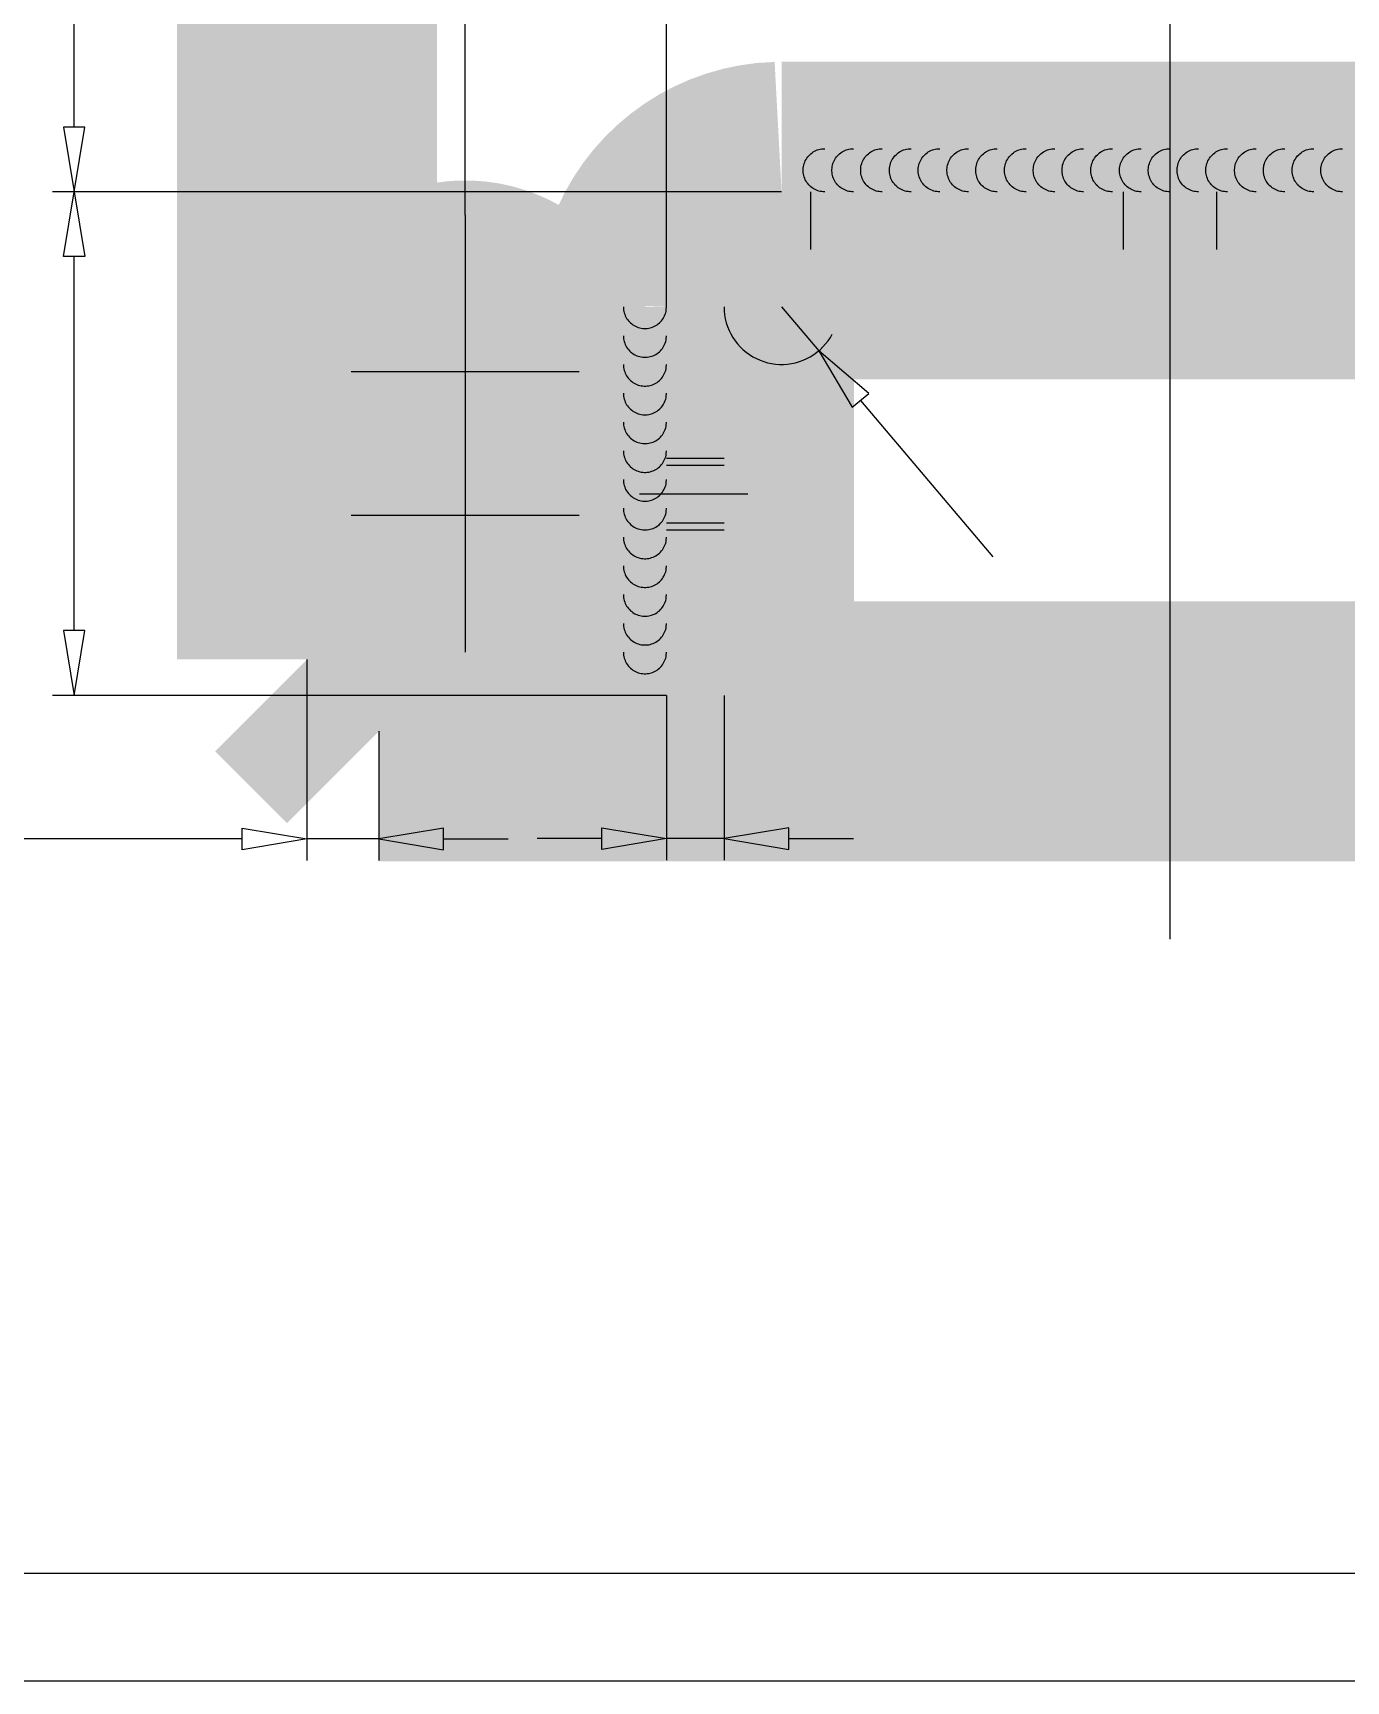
# Model space of a CAD drawing. Extents: x 0.1 to 49.5, y 17.6 to 52.5.
# Drawn here: x 35.15 to 42.29, y 17.65 to 26.61 of the extents above; entities that cross this region are included whole.
import ezdxf

# ---------------------------------------------------------------- set-up
doc = ezdxf.new("R2010")
doc.units = 0
doc.linetypes.add('1', pattern=[50.8, 31.75, -6.35, 6.35, -6.35])
doc.linetypes.add('2', pattern=[15, 12, -3])
doc.layers.get('0').update_dxf_attribs({"linetype": 'CONTINUOUS'})

msp = doc.modelspace()

# ---------------------------------------------------------------- linework, layer by layer
at = {"color": 5}
for points in [[(37.4998, 25.6208), (37.4998, 31.9166)], [(38.5956, 25.1218), (38.5956, 31.1362)], [(35.372, 26.1002), (35.372, 29.1134)], [(35.4307, 26.1002), (35.3133, 26.1002), (35.372, 25.748), (35.372, 25.748), (35.4307, 26.1002)], [(39.4565, 25.748), (39.4483, 25.7482), (39.4402, 25.7491), (39.4321, 25.7505), (39.4241, 25.7525), (39.4163, 25.755), (39.4087, 25.7581), (39.4014, 25.7617), (39.3943, 25.7658), (39.3875, 25.7704), (39.381, 25.7754), (39.3749, 25.7809), (39.3692, 25.7868), (39.364, 25.7931), (39.3592, 25.7997), (39.3548, 25.8067), (39.351, 25.8139), (39.3476, 25.8214), (39.3448, 25.8291), (39.3426, 25.837), (39.3409, 25.845), (39.3397, 25.8531), (39.3392, 25.8613), (39.3392, 25.8695), (39.3397, 25.8776), (39.3409, 25.8857), (39.3426, 25.8938), (39.3448, 25.9016), (39.3476, 25.9093), (39.351, 25.9168), (39.3548, 25.9241), (39.3592, 25.931), (39.364, 25.9376), (39.3692, 25.9439), (39.3749, 25.9498), (39.381, 25.9553), (39.3875, 25.9603), (39.3943, 25.9649), (39.4014, 25.969), (39.4087, 25.9726), (39.4163, 25.9757), (39.4241, 25.9782), (39.4321, 25.9802), (39.4402, 25.9816), (39.4565, 25.9828)], [(39.613, 25.748), (39.6048, 25.7482), (39.5967, 25.7491), (39.5886, 25.7505), (39.5807, 25.7525), (39.5729, 25.755), (39.5653, 25.7581), (39.5579, 25.7617), (39.5508, 25.7658), (39.544, 25.7704), (39.5376, 25.7754), (39.5315, 25.7809), (39.5258, 25.7868), (39.5205, 25.7931), (39.5157, 25.7997), (39.5114, 25.8067), (39.5075, 25.8139), (39.5042, 25.8214), (39.5014, 25.8291), (39.4991, 25.837), (39.4974, 25.845), (39.4963, 25.8531), (39.4957, 25.8613), (39.4957, 25.8695), (39.4963, 25.8776), (39.4974, 25.8857), (39.4991, 25.8938), (39.5014, 25.9016), (39.5042, 25.9093), (39.5075, 25.9168), (39.5114, 25.9241), (39.5157, 25.931), (39.5205, 25.9376), (39.5258, 25.9439), (39.5315, 25.9498), (39.5376, 25.9553), (39.544, 25.9603), (39.5508, 25.9649), (39.5579, 25.969), (39.5653, 25.9726), (39.5729, 25.9757), (39.5807, 25.9782), (39.5886, 25.9802), (39.5967, 25.9816), (39.613, 25.9828)], [(39.7696, 25.748), (39.7614, 25.7482), (39.7532, 25.7491), (39.7452, 25.7505), (39.7372, 25.7525), (39.7294, 25.755), (39.7218, 25.7581), (39.7144, 25.7617), (39.7073, 25.7658), (39.7006, 25.7704), (39.6941, 25.7754), (39.688, 25.7809), (39.6823, 25.7868), (39.677, 25.7931), (39.6722, 25.7997), (39.6679, 25.8067), (39.664, 25.8139), (39.6607, 25.8214), (39.6579, 25.8291), (39.6556, 25.837), (39.6539, 25.845), (39.6528, 25.8531), (39.6522, 25.8613), (39.6522, 25.8695), (39.6528, 25.8776), (39.6539, 25.8857), (39.6556, 25.8938), (39.6579, 25.9016), (39.6607, 25.9093), (39.664, 25.9168), (39.6679, 25.9241), (39.6722, 25.931), (39.677, 25.9376), (39.6823, 25.9439), (39.688, 25.9498), (39.6941, 25.9553), (39.7006, 25.9603), (39.7073, 25.9649), (39.7144, 25.969), (39.7218, 25.9726), (39.7294, 25.9757), (39.7372, 25.9782), (39.7452, 25.9802), (39.7532, 25.9816), (39.7696, 25.9828)], [(39.9261, 25.748), (39.9179, 25.7482), (39.9098, 25.7491), (39.9017, 25.7505), (39.8937, 25.7525), (39.8859, 25.755), (39.8783, 25.7581), (39.871, 25.7617), (39.8639, 25.7658), (39.8571, 25.7704), (39.8506, 25.7754), (39.8445, 25.7809), (39.8388, 25.7868), (39.8336, 25.7931), (39.8288, 25.7997), (39.8244, 25.8067), (39.8206, 25.8139), (39.8172, 25.8214), (39.8144, 25.8291), (39.8122, 25.837), (39.8105, 25.845), (39.8093, 25.8531), (39.8088, 25.8613), (39.8088, 25.8695), (39.8093, 25.8776), (39.8105, 25.8857), (39.8122, 25.8938), (39.8144, 25.9016), (39.8172, 25.9093), (39.8206, 25.9168), (39.8244, 25.9241), (39.8288, 25.931), (39.8336, 25.9376), (39.8388, 25.9439), (39.8445, 25.9498), (39.8506, 25.9553), (39.8571, 25.9603), (39.8639, 25.9649), (39.871, 25.969), (39.8783, 25.9726), (39.8859, 25.9757), (39.8937, 25.9782), (39.9017, 25.9802), (39.9098, 25.9816), (39.9261, 25.9828)], [(40.0826, 25.748), (40.0744, 25.7482), (40.0663, 25.7491), (40.0582, 25.7505), (40.0503, 25.7525), (40.0425, 25.755), (40.0349, 25.7581), (40.0275, 25.7617), (40.0204, 25.7658), (40.0136, 25.7704), (40.0072, 25.7754), (40.0011, 25.7809), (39.9954, 25.7868), (39.9901, 25.7931), (39.9853, 25.7997), (39.981, 25.8067), (39.9771, 25.8139), (39.9738, 25.8214), (39.971, 25.8291), (39.9687, 25.837), (39.967, 25.845), (39.9659, 25.8531), (39.9653, 25.8613), (39.9653, 25.8695), (39.9659, 25.8776), (39.967, 25.8857), (39.9687, 25.8938), (39.971, 25.9016), (39.9738, 25.9093), (39.9771, 25.9168), (39.981, 25.9241), (39.9853, 25.931), (39.9901, 25.9376), (39.9954, 25.9439), (40.0011, 25.9498), (40.0072, 25.9553), (40.0136, 25.9603), (40.0204, 25.9649), (40.0275, 25.969), (40.0349, 25.9726), (40.0425, 25.9757), (40.0503, 25.9782), (40.0582, 25.9802), (40.0663, 25.9816), (40.0826, 25.9828)], [(40.2392, 25.748), (40.231, 25.7482), (40.2228, 25.7491), (40.2148, 25.7505), (40.2068, 25.7525), (40.199, 25.755), (40.1914, 25.7581), (40.184, 25.7617), (40.1769, 25.7658), (40.1702, 25.7704), (40.1637, 25.7754), (40.1576, 25.7809), (40.1519, 25.7868), (40.1466, 25.7931), (40.1418, 25.7997), (40.1375, 25.8067), (40.1336, 25.8139), (40.1303, 25.8214), (40.1275, 25.8291), (40.1252, 25.837), (40.1235, 25.845), (40.1224, 25.8531), (40.1218, 25.8613), (40.1218, 25.8695), (40.1224, 25.8776), (40.1235, 25.8857), (40.1252, 25.8938), (40.1275, 25.9016), (40.1303, 25.9093), (40.1336, 25.9168), (40.1375, 25.9241), (40.1418, 25.931), (40.1466, 25.9376), (40.1519, 25.9439), (40.1576, 25.9498), (40.1637, 25.9553), (40.1702, 25.9603), (40.1769, 25.9649), (40.184, 25.969), (40.1914, 25.9726), (40.199, 25.9757), (40.2068, 25.9782), (40.2148, 25.9802), (40.2228, 25.9816), (40.2392, 25.9828)], [(40.3957, 25.748), (40.3875, 25.7482), (40.3794, 25.7491), (40.3713, 25.7505), (40.3633, 25.7525), (40.3555, 25.755), (40.3479, 25.7581), (40.3406, 25.7617), (40.3335, 25.7658), (40.3267, 25.7704), (40.3202, 25.7754), (40.3141, 25.7809), (40.3085, 25.7868), (40.3032, 25.7931), (40.2984, 25.7997), (40.294, 25.8067), (40.2902, 25.8139), (40.2868, 25.8214), (40.284, 25.8291), (40.2818, 25.837), (40.2801, 25.845), (40.2789, 25.8531), (40.2784, 25.8613), (40.2784, 25.8695), (40.2789, 25.8776), (40.2801, 25.8857), (40.2818, 25.8938), (40.284, 25.9016), (40.2868, 25.9093), (40.2902, 25.9168), (40.294, 25.9241), (40.2984, 25.931), (40.3032, 25.9376), (40.3085, 25.9439), (40.3141, 25.9498), (40.3202, 25.9553), (40.3267, 25.9603), (40.3335, 25.9649), (40.3406, 25.969), (40.3479, 25.9726), (40.3555, 25.9757), (40.3633, 25.9782), (40.3713, 25.9802), (40.3794, 25.9816), (40.3957, 25.9828)], [(40.5522, 25.748), (40.544, 25.7482), (40.5359, 25.7491), (40.5278, 25.7505), (40.5199, 25.7525), (40.5121, 25.755), (40.5045, 25.7581), (40.4971, 25.7617), (40.49, 25.7658), (40.4832, 25.7704), (40.4768, 25.7754), (40.4707, 25.7809), (40.465, 25.7868), (40.4597, 25.7931), (40.4549, 25.7997), (40.4506, 25.8067), (40.4467, 25.8139), (40.4434, 25.8214), (40.4406, 25.8291), (40.4383, 25.837), (40.4366, 25.845), (40.4355, 25.8531), (40.4349, 25.8613), (40.4349, 25.8695), (40.4355, 25.8776), (40.4366, 25.8857), (40.4383, 25.8938), (40.4406, 25.9016), (40.4434, 25.9093), (40.4467, 25.9168), (40.4506, 25.9241), (40.4549, 25.931), (40.4597, 25.9376), (40.465, 25.9439), (40.4707, 25.9498), (40.4768, 25.9553), (40.4832, 25.9603), (40.49, 25.9649), (40.4971, 25.969), (40.5045, 25.9726), (40.5121, 25.9757), (40.5199, 25.9782), (40.5278, 25.9802), (40.5359, 25.9816), (40.5522, 25.9828)], [(40.7088, 25.748), (40.7006, 25.7482), (40.6924, 25.7491), (40.6844, 25.7505), (40.6764, 25.7525), (40.6686, 25.755), (40.661, 25.7581), (40.6536, 25.7617), (40.6466, 25.7658), (40.6398, 25.7704), (40.6333, 25.7754), (40.6272, 25.7809), (40.6215, 25.7868), (40.6163, 25.7931), (40.6114, 25.7997), (40.6071, 25.8067), (40.6032, 25.8139), (40.5999, 25.8214), (40.5971, 25.8291), (40.5949, 25.837), (40.5931, 25.845), (40.592, 25.8531), (40.5914, 25.8613), (40.5914, 25.8695), (40.592, 25.8776), (40.5931, 25.8857), (40.5949, 25.8938), (40.5971, 25.9016), (40.5999, 25.9093), (40.6032, 25.9168), (40.6071, 25.9241), (40.6114, 25.931), (40.6163, 25.9376), (40.6215, 25.9439), (40.6272, 25.9498), (40.6333, 25.9553), (40.6398, 25.9603), (40.6466, 25.9649), (40.6536, 25.969), (40.661, 25.9726), (40.6686, 25.9757), (40.6764, 25.9782), (40.6844, 25.9802), (40.6924, 25.9816), (40.7088, 25.9828)], [(40.8653, 25.748), (40.8571, 25.7482), (40.849, 25.7491), (40.8409, 25.7505), (40.8329, 25.7525), (40.8251, 25.755), (40.8175, 25.7581), (40.8102, 25.7617), (40.8031, 25.7658), (40.7963, 25.7704), (40.7898, 25.7754), (40.7837, 25.7809), (40.7781, 25.7868), (40.7728, 25.7931), (40.768, 25.7997), (40.7636, 25.8067), (40.7598, 25.8139), (40.7564, 25.8214), (40.7536, 25.8291), (40.7514, 25.837), (40.7497, 25.845), (40.7485, 25.8531), (40.748, 25.8613), (40.748, 25.8695), (40.7485, 25.8776), (40.7497, 25.8857), (40.7514, 25.8938), (40.7536, 25.9016), (40.7564, 25.9093), (40.7598, 25.9168), (40.7636, 25.9241), (40.768, 25.931), (40.7728, 25.9376), (40.7781, 25.9439), (40.7837, 25.9498), (40.7898, 25.9553), (40.7963, 25.9603), (40.8031, 25.9649), (40.8102, 25.969), (40.8175, 25.9726), (40.8251, 25.9757), (40.8329, 25.9782), (40.8409, 25.9802), (40.849, 25.9816), (40.8653, 25.9828)], [(41.0218, 25.748), (41.0136, 25.7482), (41.0055, 25.7491), (40.9974, 25.7505), (40.9895, 25.7525), (40.9817, 25.755), (40.9741, 25.7581), (40.9667, 25.7617), (40.9596, 25.7658), (40.9528, 25.7704), (40.9464, 25.7754), (40.9403, 25.7809), (40.9346, 25.7868), (40.9293, 25.7931), (40.9245, 25.7997), (40.9202, 25.8067), (40.9163, 25.8139), (40.913, 25.8214), (40.9102, 25.8291), (40.9079, 25.837), (40.9062, 25.845), (40.9051, 25.8531), (40.9045, 25.8613), (40.9045, 25.8695), (40.9051, 25.8776), (40.9062, 25.8857), (40.9079, 25.8938), (40.9102, 25.9016), (40.913, 25.9093), (40.9163, 25.9168), (40.9202, 25.9241), (40.9245, 25.931), (40.9293, 25.9376), (40.9346, 25.9439), (40.9403, 25.9498), (40.9464, 25.9553), (40.9528, 25.9603), (40.9596, 25.9649), (40.9667, 25.969), (40.9741, 25.9726), (40.9817, 25.9757), (40.9895, 25.9782), (40.9974, 25.9802), (41.0055, 25.9816), (41.0218, 25.9828)], [(41.1784, 25.748), (41.1702, 25.7482), (41.162, 25.7491), (41.154, 25.7505), (41.146, 25.7525), (41.1382, 25.755), (41.1306, 25.7581), (41.1232, 25.7617), (41.1162, 25.7658), (41.1094, 25.7704), (41.1029, 25.7754), (41.0968, 25.7809), (41.0911, 25.7868), (41.0859, 25.7931), (41.081, 25.7997), (41.0767, 25.8067), (41.0728, 25.8139), (41.0695, 25.8214), (41.0667, 25.8291), (41.0645, 25.837), (41.0627, 25.845), (41.0616, 25.8531), (41.061, 25.8613), (41.061, 25.8695), (41.0616, 25.8776), (41.0627, 25.8857), (41.0645, 25.8938), (41.0667, 25.9016), (41.0695, 25.9093), (41.0728, 25.9168), (41.0767, 25.9241), (41.081, 25.931), (41.0859, 25.9376), (41.0911, 25.9439), (41.0968, 25.9498), (41.1029, 25.9553), (41.1094, 25.9603), (41.1162, 25.9649), (41.1232, 25.969), (41.1306, 25.9726), (41.1382, 25.9757), (41.146, 25.9782), (41.154, 25.9802), (41.162, 25.9816), (41.1784, 25.9828)], [(41.3349, 25.748), (41.3267, 25.7482), (41.3186, 25.7491), (41.3105, 25.7505), (41.3025, 25.7525), (41.2947, 25.755), (41.2871, 25.7581), (41.2798, 25.7617), (41.2727, 25.7658), (41.2659, 25.7704), (41.2594, 25.7754), (41.2533, 25.7809), (41.2477, 25.7868), (41.2424, 25.7931), (41.2376, 25.7997), (41.2332, 25.8067), (41.2294, 25.8139), (41.226, 25.8214), (41.2232, 25.8291), (41.221, 25.837), (41.2193, 25.845), (41.2181, 25.8531), (41.2176, 25.8613), (41.2176, 25.8695), (41.2181, 25.8776), (41.2193, 25.8857), (41.221, 25.8938), (41.2232, 25.9016), (41.226, 25.9093), (41.2294, 25.9168), (41.2332, 25.9241), (41.2376, 25.931), (41.2424, 25.9376), (41.2477, 25.9439), (41.2533, 25.9498), (41.2594, 25.9553), (41.2659, 25.9603), (41.2727, 25.9649), (41.2798, 25.969), (41.2871, 25.9726), (41.2947, 25.9757), (41.3025, 25.9782), (41.3105, 25.9802), (41.3186, 25.9816), (41.3349, 25.9828)], [(41.4914, 25.748), (41.4832, 25.7482), (41.4751, 25.7491), (41.467, 25.7505), (41.4591, 25.7525), (41.4513, 25.755), (41.4437, 25.7581), (41.4363, 25.7617), (41.4292, 25.7658), (41.4224, 25.7704), (41.416, 25.7754), (41.4099, 25.7809), (41.4042, 25.7868), (41.3989, 25.7931), (41.3941, 25.7997), (41.3898, 25.8067), (41.3859, 25.8139), (41.3826, 25.8214), (41.3798, 25.8291), (41.3775, 25.837), (41.3758, 25.845), (41.3747, 25.8531), (41.3741, 25.8613), (41.3741, 25.8695), (41.3747, 25.8776), (41.3758, 25.8857), (41.3775, 25.8938), (41.3798, 25.9016), (41.3826, 25.9093), (41.3859, 25.9168), (41.3898, 25.9241), (41.3941, 25.931), (41.3989, 25.9376), (41.4042, 25.9439), (41.4099, 25.9498), (41.416, 25.9553), (41.4224, 25.9603), (41.4292, 25.9649), (41.4363, 25.969), (41.4437, 25.9726), (41.4513, 25.9757), (41.4591, 25.9782), (41.467, 25.9802), (41.4751, 25.9816), (41.4914, 25.9828)], [(41.648, 25.748), (41.6398, 25.7482), (41.6316, 25.7491), (41.6236, 25.7505), (41.6156, 25.7525), (41.6078, 25.755), (41.6002, 25.7581), (41.5929, 25.7617), (41.5858, 25.7658), (41.579, 25.7704), (41.5725, 25.7754), (41.5664, 25.7809), (41.5607, 25.7868), (41.5555, 25.7931), (41.5506, 25.7997), (41.5463, 25.8067), (41.5424, 25.8139), (41.5391, 25.8214), (41.5363, 25.8291), (41.5341, 25.837), (41.5324, 25.845), (41.5312, 25.8531), (41.5306, 25.8613), (41.5306, 25.8695), (41.5312, 25.8776), (41.5324, 25.8857), (41.5341, 25.8938), (41.5363, 25.9016), (41.5391, 25.9093), (41.5424, 25.9168), (41.5463, 25.9241), (41.5506, 25.931), (41.5555, 25.9376), (41.5607, 25.9439), (41.5664, 25.9498), (41.5725, 25.9553), (41.579, 25.9603), (41.5858, 25.9649), (41.5929, 25.969), (41.6002, 25.9726), (41.6078, 25.9757), (41.6156, 25.9782), (41.6236, 25.9802), (41.6316, 25.9816), (41.648, 25.9828)], [(41.8045, 25.748), (41.7963, 25.7482), (41.7882, 25.7491), (41.7801, 25.7505), (41.7721, 25.7525), (41.7643, 25.755), (41.7568, 25.7581), (41.7494, 25.7617), (41.7423, 25.7658), (41.7355, 25.7704), (41.729, 25.7754), (41.7229, 25.7809), (41.7173, 25.7868), (41.712, 25.7931), (41.7072, 25.7997), (41.7028, 25.8067), (41.699, 25.8139), (41.6957, 25.8214), (41.6928, 25.8291), (41.6906, 25.837), (41.6889, 25.845), (41.6877, 25.8531), (41.6872, 25.8613), (41.6872, 25.8695), (41.6877, 25.8776), (41.6889, 25.8857), (41.6906, 25.8938), (41.6928, 25.9016), (41.6957, 25.9093), (41.699, 25.9168), (41.7028, 25.9241), (41.7072, 25.931), (41.712, 25.9376), (41.7173, 25.9439), (41.7229, 25.9498), (41.729, 25.9553), (41.7355, 25.9603), (41.7423, 25.9649), (41.7494, 25.969), (41.7568, 25.9726), (41.7643, 25.9757), (41.7721, 25.9782), (41.7801, 25.9802), (41.7882, 25.9816), (41.8045, 25.9828)], [(41.961, 25.748), (41.9528, 25.7482), (41.9447, 25.7491), (41.9366, 25.7505), (41.9287, 25.7525), (41.9209, 25.755), (41.9133, 25.7581), (41.9059, 25.7617), (41.8988, 25.7658), (41.892, 25.7704), (41.8856, 25.7754), (41.8795, 25.7809), (41.8738, 25.7868), (41.8685, 25.7931), (41.8637, 25.7997), (41.8594, 25.8067), (41.8555, 25.8139), (41.8522, 25.8214), (41.8494, 25.8291), (41.8471, 25.837), (41.8454, 25.845), (41.8443, 25.8531), (41.8437, 25.8613), (41.8437, 25.8695), (41.8443, 25.8776), (41.8454, 25.8857), (41.8471, 25.8938), (41.8494, 25.9016), (41.8522, 25.9093), (41.8555, 25.9168), (41.8594, 25.9241), (41.8637, 25.931), (41.8685, 25.9376), (41.8738, 25.9439), (41.8795, 25.9498), (41.8856, 25.9553), (41.892, 25.9603), (41.8988, 25.9649), (41.9059, 25.969), (41.9133, 25.9726), (41.9209, 25.9757), (41.9287, 25.9782), (41.9366, 25.9802), (41.9447, 25.9816), (41.961, 25.9828)], [(42.1176, 25.748), (42.1094, 25.7482), (42.1012, 25.7491), (42.0932, 25.7505), (42.0852, 25.7525), (42.0774, 25.755), (42.0698, 25.7581), (42.0625, 25.7617), (42.0554, 25.7658), (42.0486, 25.7704), (42.0421, 25.7754), (42.036, 25.7809), (42.0303, 25.7868), (42.0251, 25.7931), (42.0202, 25.7997), (42.0159, 25.8067), (42.0121, 25.8139), (42.0087, 25.8214), (42.0059, 25.8291), (42.0037, 25.837), (42.002, 25.845), (42.0008, 25.8531), (42.0002, 25.8613), (42.0002, 25.8695), (42.0008, 25.8776), (42.002, 25.8857), (42.0037, 25.8938), (42.0059, 25.9016), (42.0087, 25.9093), (42.0121, 25.9168), (42.0159, 25.9241), (42.0202, 25.931), (42.0251, 25.9376), (42.0303, 25.9439), (42.036, 25.9498), (42.0421, 25.9553), (42.0486, 25.9603), (42.0554, 25.9649), (42.0625, 25.969), (42.0698, 25.9726), (42.0774, 25.9757), (42.0852, 25.9782), (42.0932, 25.9802), (42.1012, 25.9816), (42.1176, 25.9828)], [(42.2741, 25.748), (42.2659, 25.7482), (42.2578, 25.7491), (42.2497, 25.7505), (42.2417, 25.7525), (42.234, 25.755), (42.2264, 25.7581), (42.219, 25.7617), (42.2119, 25.7658), (42.2051, 25.7704), (42.1986, 25.7754), (42.1926, 25.7809), (42.1869, 25.7868), (42.1816, 25.7931), (42.1768, 25.7997), (42.1724, 25.8067), (42.1686, 25.8139), (42.1653, 25.8214), (42.1624, 25.8291), (42.1602, 25.837), (42.1585, 25.845), (42.1573, 25.8531), (42.1568, 25.8613), (42.1568, 25.8695), (42.1573, 25.8776), (42.1585, 25.8857), (42.1602, 25.8938), (42.1624, 25.9016), (42.1653, 25.9093), (42.1686, 25.9168), (42.1724, 25.9241), (42.1768, 25.931), (42.1816, 25.9376), (42.1869, 25.9439), (42.1926, 25.9498), (42.1986, 25.9553), (42.2051, 25.9603), (42.2119, 25.9649), (42.219, 25.969), (42.2264, 25.9726), (42.234, 25.9757), (42.2417, 25.9782), (42.2497, 25.9802), (42.2578, 25.9816), (42.2741, 25.9828)], [(39.2217, 25.748), (35.2546, 25.748)], [(39.2217, 25.748), (35.2546, 25.748)], [(35.4307, 25.3958), (35.3133, 25.3958), (35.372, 25.748), (35.372, 25.748), (35.4307, 25.3958)], [(35.372, 23.3608), (35.372, 25.3958)], [(38.3608, 25.1218), (38.361, 25.1136), (38.3619, 25.1055), (38.3633, 25.0974), (38.3653, 25.0895), (38.3678, 25.0817), (38.3709, 25.0741), (38.3745, 25.0667), (38.3786, 25.0596), (38.3832, 25.0528), (38.3882, 25.0464), (38.3937, 25.0403), (38.3996, 25.0346), (38.4059, 25.0293), (38.4125, 25.0245), (38.4195, 25.0202), (38.4267, 25.0163), (38.4342, 25.013), (38.4419, 25.0102), (38.4498, 25.0079), (38.4578, 25.0062), (38.4659, 25.0051), (38.4741, 25.0045), (38.4823, 25.0045), (38.4904, 25.0051), (38.4985, 25.0062), (38.5066, 25.0079), (38.5144, 25.0102), (38.5221, 25.013), (38.5296, 25.0163), (38.5369, 25.0202), (38.5438, 25.0245), (38.5504, 25.0293), (38.5567, 25.0346), (38.5626, 25.0403), (38.5681, 25.0464), (38.5731, 25.0528), (38.5777, 25.0596), (38.5818, 25.0667), (38.5854, 25.0741), (38.5885, 25.0817), (38.591, 25.0895), (38.593, 25.0974), (38.5944, 25.1055), (38.5956, 25.1218)], [(38.9086, 25.1218), (38.9094, 25.1), (38.9117, 25.0783), (38.9155, 25.0567), (38.9208, 25.0355), (38.9275, 25.0148), (38.9357, 24.9945), (38.9453, 24.9748), (38.9562, 24.9559), (38.9684, 24.9378), (38.9819, 24.9206), (38.9965, 24.9044), (39.0122, 24.8892), (39.0289, 24.8751), (39.0466, 24.8623), (39.0652, 24.8507), (39.0845, 24.8404), (39.1044, 24.8316), (39.1249, 24.8241), (39.146, 24.8181), (39.1673, 24.8135), (39.189, 24.8105), (39.2108, 24.8089), (39.2326, 24.8089), (39.2544, 24.8105), (39.2761, 24.8135), (39.2974, 24.8181), (39.3184, 24.8241), (39.339, 24.8316), (39.3589, 24.8404), (39.3782, 24.8507), (39.3968, 24.8623), (39.4144, 24.8751), (39.4312, 24.8892), (39.4469, 24.9044), (39.4615, 24.9206), (39.475, 24.9378), (39.4872, 24.9559), (39.4973, 24.9733)], [(39.2217, 25.1218), (39.4237, 24.8827)], [(38.3608, 24.9653), (38.361, 24.9571), (38.3619, 24.949), (38.3633, 24.9409), (38.3653, 24.9329), (38.3678, 24.9251), (38.3709, 24.9175), (38.3745, 24.9102), (38.3786, 24.9031), (38.3832, 24.8963), (38.3882, 24.8898), (38.3937, 24.8837), (38.3996, 24.878), (38.4059, 24.8728), (38.4125, 24.868), (38.4195, 24.8636), (38.4267, 24.8598), (38.4342, 24.8564), (38.4419, 24.8536), (38.4498, 24.8514), (38.4578, 24.8497), (38.4659, 24.8485), (38.4741, 24.848), (38.4823, 24.848), (38.4904, 24.8485), (38.4985, 24.8497), (38.5066, 24.8514), (38.5144, 24.8536), (38.5221, 24.8564), (38.5296, 24.8598), (38.5369, 24.8636), (38.5438, 24.868), (38.5504, 24.8728), (38.5567, 24.878), (38.5626, 24.8837), (38.5681, 24.8898), (38.5731, 24.8963), (38.5777, 24.9031), (38.5818, 24.9102), (38.5854, 24.9175), (38.5885, 24.9251), (38.591, 24.9329), (38.593, 24.9409), (38.5944, 24.949), (38.5956, 24.9653)], [(39.6061, 24.5757), (39.6958, 24.6515), (39.4237, 24.8827), (39.4237, 24.8827), (39.6061, 24.5757)], [(38.3608, 24.8088), (38.361, 24.8006), (38.3619, 24.7924), (38.3633, 24.7843), (38.3653, 24.7764), (38.3678, 24.7686), (38.3709, 24.761), (38.3745, 24.7536), (38.3786, 24.7465), (38.3832, 24.7398), (38.3882, 24.7333), (38.3937, 24.7272), (38.3996, 24.7215), (38.4059, 24.7162), (38.4125, 24.7114), (38.4195, 24.7071), (38.4267, 24.7032), (38.4342, 24.6999), (38.4419, 24.6971), (38.4498, 24.6948), (38.4578, 24.6931), (38.4659, 24.692), (38.4741, 24.6914), (38.4823, 24.6914), (38.4904, 24.692), (38.4985, 24.6931), (38.5066, 24.6948), (38.5144, 24.6971), (38.5221, 24.6999), (38.5296, 24.7032), (38.5369, 24.7071), (38.5438, 24.7114), (38.5504, 24.7162), (38.5567, 24.7215), (38.5626, 24.7272), (38.5681, 24.7333), (38.5731, 24.7398), (38.5777, 24.7465), (38.5818, 24.7536), (38.5854, 24.761), (38.5885, 24.7686), (38.591, 24.7764), (38.593, 24.7843), (38.5944, 24.7924), (38.5956, 24.8088)], [(38.3608, 24.6522), (38.361, 24.644), (38.3619, 24.6359), (38.3633, 24.6278), (38.3653, 24.6199), (38.3678, 24.6121), (38.3709, 24.6045), (38.3745, 24.5971), (38.3786, 24.59), (38.3832, 24.5832), (38.3882, 24.5768), (38.3937, 24.5707), (38.3996, 24.565), (38.4059, 24.5597), (38.4125, 24.5549), (38.4195, 24.5506), (38.4267, 24.5467), (38.4342, 24.5434), (38.4419, 24.5406), (38.4498, 24.5383), (38.4578, 24.5366), (38.4659, 24.5355), (38.4741, 24.5349), (38.4823, 24.5349), (38.4904, 24.5355), (38.4985, 24.5366), (38.5066, 24.5383), (38.5144, 24.5406), (38.5221, 24.5434), (38.5296, 24.5467), (38.5369, 24.5506), (38.5438, 24.5549), (38.5504, 24.5597), (38.5567, 24.565), (38.5626, 24.5707), (38.5681, 24.5768), (38.5731, 24.5832), (38.5777, 24.59), (38.5818, 24.5971), (38.5854, 24.6045), (38.5885, 24.6121), (38.591, 24.6199), (38.593, 24.6278), (38.5944, 24.6359), (38.5956, 24.6522)], [(39.651, 24.6136), (40.3707, 23.7616)], [(38.3608, 24.4957), (38.361, 24.4875), (38.3619, 24.4794), (38.3633, 24.4713), (38.3653, 24.4633), (38.3678, 24.4555), (38.3709, 24.4479), (38.3745, 24.4406), (38.3786, 24.4335), (38.3832, 24.4267), (38.3882, 24.4202), (38.3937, 24.4141), (38.3996, 24.4084), (38.4059, 24.4032), (38.4125, 24.3984), (38.4195, 24.394), (38.4267, 24.3902), (38.4342, 24.3868), (38.4419, 24.384), (38.4498, 24.3818), (38.4578, 24.3801), (38.4659, 24.3789), (38.4741, 24.3784), (38.4823, 24.3784), (38.4904, 24.3789), (38.4985, 24.3801), (38.5066, 24.3818), (38.5144, 24.384), (38.5221, 24.3868), (38.5296, 24.3902), (38.5369, 24.394), (38.5438, 24.3984), (38.5504, 24.4032), (38.5567, 24.4084), (38.5626, 24.4141), (38.5681, 24.4202), (38.5731, 24.4267), (38.5777, 24.4335), (38.5818, 24.4406), (38.5854, 24.4479), (38.5885, 24.4555), (38.591, 24.4633), (38.593, 24.4713), (38.5944, 24.4794), (38.5956, 24.4957)], [(38.3608, 24.3392), (38.361, 24.331), (38.3619, 24.3228), (38.3633, 24.3147), (38.3653, 24.3068), (38.3678, 24.299), (38.3709, 24.2914), (38.3745, 24.284), (38.3786, 24.2769), (38.3832, 24.2701), (38.3882, 24.2637), (38.3937, 24.2576), (38.3996, 24.2519), (38.4059, 24.2466), (38.4125, 24.2418), (38.4195, 24.2375), (38.4267, 24.2336), (38.4342, 24.2303), (38.4419, 24.2275), (38.4498, 24.2252), (38.4578, 24.2235), (38.4659, 24.2224), (38.4741, 24.2218), (38.4823, 24.2218), (38.4904, 24.2224), (38.4985, 24.2235), (38.5066, 24.2252), (38.5144, 24.2275), (38.5221, 24.2303), (38.5296, 24.2336), (38.5369, 24.2375), (38.5438, 24.2418), (38.5504, 24.2466), (38.5567, 24.2519), (38.5626, 24.2576), (38.5681, 24.2637), (38.5731, 24.2701), (38.5777, 24.2769), (38.5818, 24.284), (38.5854, 24.2914), (38.5885, 24.299), (38.591, 24.3068), (38.593, 24.3147), (38.5944, 24.3228), (38.5956, 24.3392)], [(38.3608, 24.1826), (38.361, 24.1744), (38.3619, 24.1663), (38.3633, 24.1582), (38.3653, 24.1503), (38.3678, 24.1425), (38.3709, 24.1349), (38.3745, 24.1275), (38.3786, 24.1204), (38.3832, 24.1136), (38.3882, 24.1072), (38.3937, 24.1011), (38.3996, 24.0954), (38.4059, 24.0901), (38.4125, 24.0853), (38.4195, 24.081), (38.4267, 24.0771), (38.4342, 24.0738), (38.4419, 24.071), (38.4498, 24.0687), (38.4578, 24.067), (38.4659, 24.0659), (38.4741, 24.0653), (38.4823, 24.0653), (38.4904, 24.0659), (38.4985, 24.067), (38.5066, 24.0687), (38.5144, 24.071), (38.5221, 24.0738), (38.5296, 24.0771), (38.5369, 24.081), (38.5438, 24.0853), (38.5504, 24.0901), (38.5567, 24.0954), (38.5626, 24.1011), (38.5681, 24.1072), (38.5731, 24.1136), (38.5777, 24.1204), (38.5818, 24.1275), (38.5854, 24.1349), (38.5885, 24.1425), (38.591, 24.1503), (38.593, 24.1582), (38.5944, 24.1663), (38.5956, 24.1826)], [(38.3608, 24.0261), (38.361, 24.0179), (38.3619, 24.0097), (38.3633, 24.0017), (38.3653, 23.9937), (38.3678, 23.9859), (38.3709, 23.9783), (38.3745, 23.971), (38.3786, 23.9639), (38.3832, 23.9571), (38.3882, 23.9506), (38.3937, 23.9445), (38.3996, 23.9388), (38.4059, 23.9336), (38.4125, 23.9288), (38.4195, 23.9244), (38.4267, 23.9206), (38.4342, 23.9172), (38.4419, 23.9144), (38.4498, 23.9122), (38.4578, 23.9105), (38.4659, 23.9093), (38.4741, 23.9088), (38.4823, 23.9088), (38.4904, 23.9093), (38.4985, 23.9105), (38.5066, 23.9122), (38.5144, 23.9144), (38.5221, 23.9172), (38.5296, 23.9206), (38.5369, 23.9244), (38.5438, 23.9288), (38.5504, 23.9336), (38.5567, 23.9388), (38.5626, 23.9445), (38.5681, 23.9506), (38.5731, 23.9571), (38.5777, 23.9639), (38.5818, 23.971), (38.5854, 23.9783), (38.5885, 23.9859), (38.591, 23.9937), (38.593, 24.0017), (38.5944, 24.0097), (38.5956, 24.0261)], [(38.3608, 23.8696), (38.361, 23.8614), (38.3619, 23.8532), (38.3633, 23.8451), (38.3653, 23.8372), (38.3678, 23.8294), (38.3709, 23.8218), (38.3745, 23.8144), (38.3786, 23.8073), (38.3832, 23.8005), (38.3882, 23.7941), (38.3937, 23.788), (38.3996, 23.7823), (38.4059, 23.777), (38.4125, 23.7722), (38.4195, 23.7679), (38.4267, 23.764), (38.4342, 23.7607), (38.4419, 23.7579), (38.4498, 23.7556), (38.4578, 23.7539), (38.4659, 23.7528), (38.4741, 23.7522), (38.4823, 23.7522), (38.4904, 23.7528), (38.4985, 23.7539), (38.5066, 23.7556), (38.5144, 23.7579), (38.5221, 23.7607), (38.5296, 23.764), (38.5369, 23.7679), (38.5438, 23.7722), (38.5504, 23.777), (38.5567, 23.7823), (38.5626, 23.788), (38.5681, 23.7941), (38.5731, 23.8005), (38.5777, 23.8073), (38.5818, 23.8144), (38.5854, 23.8218), (38.5885, 23.8294), (38.591, 23.8372), (38.593, 23.8451), (38.5944, 23.8532), (38.5956, 23.8696)], [(38.3608, 23.713), (38.361, 23.7048), (38.3619, 23.6967), (38.3633, 23.6886), (38.3653, 23.6807), (38.3678, 23.6729), (38.3709, 23.6653), (38.3745, 23.6579), (38.3786, 23.6508), (38.3832, 23.644), (38.3882, 23.6376), (38.3937, 23.6315), (38.3996, 23.6258), (38.4059, 23.6205), (38.4125, 23.6157), (38.4195, 23.6113), (38.4267, 23.6075), (38.4342, 23.6042), (38.4419, 23.6014), (38.4498, 23.5991), (38.4578, 23.5974), (38.4659, 23.5963), (38.4741, 23.5957), (38.4823, 23.5957), (38.4904, 23.5963), (38.4985, 23.5974), (38.5066, 23.5991), (38.5144, 23.6014), (38.5221, 23.6042), (38.5296, 23.6075), (38.5369, 23.6113), (38.5438, 23.6157), (38.5504, 23.6205), (38.5567, 23.6258), (38.5626, 23.6315), (38.5681, 23.6376), (38.5731, 23.644), (38.5777, 23.6508), (38.5818, 23.6579), (38.5854, 23.6653), (38.5885, 23.6729), (38.591, 23.6807), (38.593, 23.6886), (38.5944, 23.6967), (38.5956, 23.713)], [(38.3608, 23.5565), (38.361, 23.5483), (38.3619, 23.5401), (38.3633, 23.5321), (38.3653, 23.5241), (38.3678, 23.5163), (38.3709, 23.5087), (38.3745, 23.5014), (38.3786, 23.4943), (38.3832, 23.4875), (38.3882, 23.481), (38.3937, 23.4749), (38.3996, 23.4692), (38.4059, 23.464), (38.4125, 23.4592), (38.4195, 23.4548), (38.4267, 23.451), (38.4342, 23.4476), (38.4419, 23.4448), (38.4498, 23.4426), (38.4578, 23.4409), (38.4659, 23.4397), (38.4741, 23.4392), (38.4823, 23.4392), (38.4904, 23.4397), (38.4985, 23.4409), (38.5066, 23.4426), (38.5144, 23.4448), (38.5221, 23.4476), (38.5296, 23.451), (38.5369, 23.4548), (38.5438, 23.4592), (38.5504, 23.464), (38.5567, 23.4692), (38.5626, 23.4749), (38.5681, 23.481), (38.5731, 23.4875), (38.5777, 23.4943), (38.5818, 23.5014), (38.5854, 23.5087), (38.5885, 23.5163), (38.591, 23.5241), (38.593, 23.5321), (38.5944, 23.5401), (38.5956, 23.5565)], [(35.4307, 23.3608), (35.3133, 23.3608), (35.372, 23.0086), (35.372, 23.0086), (35.4307, 23.3608)], [(38.3608, 23.4), (38.361, 23.3918), (38.3619, 23.3836), (38.3633, 23.3755), (38.3653, 23.3676), (38.3678, 23.3598), (38.3709, 23.3522), (38.3745, 23.3448), (38.3786, 23.3377), (38.3832, 23.3309), (38.3882, 23.3245), (38.3937, 23.3184), (38.3996, 23.3127), (38.4059, 23.3074), (38.4125, 23.3026), (38.4195, 23.2983), (38.4267, 23.2944), (38.4342, 23.2911), (38.4419, 23.2883), (38.4498, 23.286), (38.4578, 23.2843), (38.4659, 23.2832), (38.4741, 23.2826), (38.4823, 23.2826), (38.4904, 23.2832), (38.4985, 23.2843), (38.5066, 23.286), (38.5144, 23.2883), (38.5221, 23.2911), (38.5296, 23.2944), (38.5369, 23.2983), (38.5438, 23.3026), (38.5504, 23.3074), (38.5567, 23.3127), (38.5626, 23.3184), (38.5681, 23.3245), (38.5731, 23.3309), (38.5777, 23.3377), (38.5818, 23.3448), (38.5854, 23.3522), (38.5885, 23.3598), (38.591, 23.3676), (38.593, 23.3755), (38.5944, 23.3836), (38.5956, 23.4)], [(38.3608, 23.2434), (38.361, 23.2352), (38.3619, 23.2271), (38.3633, 23.219), (38.3653, 23.2111), (38.3678, 23.2033), (38.3709, 23.1957), (38.3745, 23.1883), (38.3786, 23.1812), (38.3832, 23.1744), (38.3882, 23.168), (38.3937, 23.1619), (38.3996, 23.1562), (38.4059, 23.1509), (38.4125, 23.1461), (38.4195, 23.1417), (38.4267, 23.1379), (38.4342, 23.1346), (38.4419, 23.1318), (38.4498, 23.1295), (38.4578, 23.1278), (38.4659, 23.1267), (38.4741, 23.1261), (38.4823, 23.1261), (38.4904, 23.1267), (38.4985, 23.1278), (38.5066, 23.1295), (38.5144, 23.1318), (38.5221, 23.1346), (38.5296, 23.1379), (38.5369, 23.1417), (38.5438, 23.1461), (38.5504, 23.1509), (38.5567, 23.1562), (38.5626, 23.1619), (38.5681, 23.168), (38.5731, 23.1744), (38.5777, 23.1812), (38.5818, 23.1883), (38.5854, 23.1957), (38.5885, 23.2033), (38.591, 23.2111), (38.593, 23.219), (38.5944, 23.2271), (38.5956, 23.2434)], [(36.6389, 23.2043), (36.6389, 22.1098)], [(38.5956, 23.0086), (35.2546, 23.0086)], [(38.5956, 23.0086), (38.5956, 22.112)], [(38.9086, 23.0086), (38.9086, 22.112)], [(37.0302, 22.8129), (37.0302, 22.1098)], [(36.2867, 22.1685), (36.2867, 22.2859), (36.6389, 22.2272), (36.6389, 22.2272), (36.2867, 22.1685)], [(37.3824, 22.1685), (37.3824, 22.2859), (37.0302, 22.2272), (37.0302, 22.2272), (37.3824, 22.1685)], [(38.2434, 22.1707), (38.2434, 22.2881), (38.5956, 22.2294), (38.5956, 22.2294), (38.2434, 22.1707)], [(39.2608, 22.1707), (39.2608, 22.2881), (38.9086, 22.2294), (38.9086, 22.2294), (39.2608, 22.1707)], [(36.2867, 22.2272), (33.3902, 22.2272)], [(37.0302, 22.2272), (36.6389, 22.2272)], [(37.3824, 22.2272), (37.7346, 22.2272)], [(38.2434, 22.2294), (37.8912, 22.2294)], [(38.9086, 22.2294), (38.5956, 22.2294)], [(39.2608, 22.2294), (39.613, 22.2294)]]:
    msp.add_lwpolyline(points, dxfattribs=at)
at = {"color": 1, "linetype": '1'}
for points in [[(41.3349, 30.2281), (41.3349, 21.682)], [(37.4998, 25.6208), (37.4998, 23.2443)], [(37.4998, 25.3935), (37.4998, 23.367)], [(38.1198, 24.7696), (36.8799, 24.7696)], [(38.4487, 24.1041), (39.0386, 24.1041)], [(38.1198, 23.987), (36.8799, 23.987)]]:
    msp.add_lwpolyline(points, dxfattribs=at)
at = {"color": 7, "const_width": 1.415}
for points in [[(36.6389, 28.2916), (36.6389, 23.2043)], [(38.5956, 25.1218), (38.5971, 25.1655), (38.6016, 25.209), (38.6092, 25.252), (38.6198, 25.2944), (38.6333, 25.336), (38.6497, 25.3765), (38.6688, 25.4158), (38.6907, 25.4536), (38.7151, 25.4899), (38.742, 25.5243), (38.7713, 25.5568), (38.8027, 25.5871), (38.8362, 25.6152), (38.8716, 25.6409), (38.9086, 25.6641), (38.9472, 25.6846), (38.9871, 25.7024), (39.0282, 25.7173), (39.0702, 25.7294), (39.113, 25.7384), (39.1562, 25.7445), (39.2217, 25.748)], [(39.2217, 25.748), (43.4481, 25.748)], [(38.9086, 25.1218), (38.9094, 25.1437), (38.9117, 25.1654), (38.9155, 25.1869), (38.9208, 25.2081), (38.9275, 25.2289), (38.9357, 25.2492), (38.9453, 25.2688), (38.9562, 25.2877), (38.9684, 25.3058), (38.9819, 25.3231), (38.9965, 25.3393), (39.0122, 25.3545), (39.0289, 25.3685), (39.0466, 25.3814), (39.0652, 25.393), (39.0845, 25.4032), (39.1044, 25.4121), (39.1249, 25.4196), (39.146, 25.4256), (39.1673, 25.4301), (39.189, 25.4332), (39.2217, 25.4349)], [(39.2217, 25.4349), (43.4481, 25.4349)], [(38.5956, 23.0086), (38.5956, 25.1218)], [(38.9086, 23.0086), (38.9086, 25.1218)], [(37.8325, 24.7696), (37.8316, 24.7928), (37.8292, 24.8159), (37.8252, 24.8388), (37.8196, 24.8613), (37.8124, 24.8834), (37.8037, 24.9049), (37.7935, 24.9258), (37.7819, 24.9459), (37.7689, 24.9651), (37.7546, 24.9834), (37.7391, 25.0007), (37.7224, 25.0168), (37.7046, 25.0317), (37.6858, 25.0454), (37.6661, 25.0577), (37.6456, 25.0686), (37.6244, 25.078), (37.6026, 25.086), (37.5803, 25.0924), (37.5576, 25.0972), (37.5346, 25.1004), (37.5114, 25.1021), (37.4882, 25.1021), (37.465, 25.1004), (37.4421, 25.0972), (37.4193, 25.0924), (37.397, 25.086), (37.3752, 25.078), (37.354, 25.0686), (37.3335, 25.0577), (37.3138, 25.0454), (37.295, 25.0317), (37.2772, 25.0168), (37.2605, 25.0007), (37.245, 24.9834), (37.2307, 24.9651), (37.2177, 24.9459), (37.2061, 24.9258), (37.1959, 24.9049), (37.1872, 24.8834), (37.1801, 24.8613), (37.1745, 24.8388), (37.1704, 24.8159), (37.1672, 24.7696)], [(37.1672, 23.987), (37.1672, 24.7696)], [(37.8325, 24.7696), (37.8325, 23.987)], [(38.5956, 24.574), (38.9086, 24.574)], [(37.8325, 23.987), (37.8316, 23.9638), (37.8292, 23.9407), (37.8252, 23.9178), (37.8196, 23.8953), (37.8124, 23.8732), (37.8037, 23.8517), (37.7935, 23.8308), (37.7819, 23.8107), (37.7689, 23.7914), (37.7546, 23.7731), (37.7391, 23.7559), (37.7224, 23.7398), (37.7046, 23.7248), (37.6858, 23.7112), (37.6661, 23.6989), (37.6456, 23.688), (37.6244, 23.6785), (37.6026, 23.6706), (37.5803, 23.6642), (37.5576, 23.6594), (37.5346, 23.6561), (37.5114, 23.6545), (37.4882, 23.6545), (37.465, 23.6561), (37.4421, 23.6594), (37.4193, 23.6642), (37.397, 23.6706), (37.3752, 23.6785), (37.354, 23.688), (37.3335, 23.6989), (37.3138, 23.7112), (37.295, 23.7248), (37.2772, 23.7398), (37.2605, 23.7559), (37.245, 23.7731), (37.2307, 23.7914), (37.2177, 23.8107), (37.2061, 23.8308), (37.1959, 23.8517), (37.1872, 23.8732), (37.1801, 23.8953), (37.1745, 23.9178), (37.1704, 23.9407), (37.1672, 23.987)], [(37.0302, 22.8129), (36.6389, 23.2043)], [(38.5956, 23.0086), (38.9086, 23.0086)], [(37.0302, 22.8129), (45.6396, 22.8129)]]:
    msp.add_lwpolyline(points, dxfattribs=at)
at = {"color": 8, "linetype": '2'}
for points in [[(39.3785, 25.748), (39.3785, 25.4349)], [(41.0805, 25.748), (41.0805, 25.4349)], [(41.5893, 25.748), (41.5893, 25.4349)], [(38.5956, 24.2997), (38.9086, 24.2997)], [(38.5956, 24.2613), (38.9086, 24.2613)], [(38.5956, 23.9468), (38.9086, 23.9468)], [(38.5956, 23.9084), (38.9086, 23.9084)]]:
    msp.add_lwpolyline(points, dxfattribs=at)
at = {"color": 5, "const_width": 0.0000000783}
for points in [[(35.5823, 24.6246), (35.5881, 24.5856), (35.5659, 24.5801), (35.5482, 24.5725), (35.5351, 24.5628), (35.5261, 24.5513), (35.5207, 24.5382), (35.5189, 24.5236), (35.5213, 24.5062), (35.5283, 24.4908), (35.54, 24.4772), (35.5553, 24.4667), (35.5727, 24.4604), (35.5924, 24.4583), (35.6111, 24.4602), (35.6275, 24.4661), (35.6415, 24.4758), (35.6523, 24.4885), (35.6587, 24.5034), (35.6609, 24.5203), (35.6604, 24.5283), (35.6588, 24.5375), (35.6561, 24.5478), (35.694, 24.5435), (35.6938, 24.5411), (35.6936, 24.539), (35.6936, 24.5372), (35.6952, 24.5212), (35.7, 24.5063), (35.708, 24.4925), (35.7193, 24.4814), (35.7341, 24.4748), (35.7524, 24.4726), (35.7674, 24.4742), (35.7805, 24.479), (35.7918, 24.487), (35.8005, 24.4976), (35.8057, 24.5101), (35.8074, 24.5245), (35.8057, 24.5388), (35.8004, 24.5514), (35.7916, 24.5623), (35.7792, 24.5712), (35.7634, 24.5777), (35.744, 24.5818), (35.7517, 24.6207), (35.7785, 24.6139), (35.801, 24.6031), (35.8191, 24.5882), (35.8324, 24.57), (35.8403, 24.549), (35.843, 24.5253), (35.8416, 24.5085), (35.8375, 24.4926), (35.8306, 24.4775), (35.8214, 24.4641), (35.8101, 24.453), (35.7969, 24.4441), (35.7823, 24.4377), (35.7672, 24.4338), (35.7515, 24.4326), (35.7367, 24.4338), (35.7228, 24.4375), (35.7099, 24.4436), (35.6983, 24.4521), (35.6883, 24.463), (35.6801, 24.4762), (35.6736, 24.4589), (35.6636, 24.4443), (35.6502, 24.4326), (35.6338, 24.4239), (35.6149, 24.4187), (35.5934, 24.417), (35.5642, 24.4204), (35.5381, 24.4304), (35.5152, 24.4473), (35.4974, 24.4692), (35.4867, 24.4947), (35.4831, 24.5238), (35.4862, 24.5501), (35.4954, 24.5732), (35.5107, 24.5931), (35.531, 24.6089), (35.5548, 24.6193), (35.5823, 24.6246)], [(35.5816, 24.3785), (35.5855, 24.3376), (35.5652, 24.3333), (35.5486, 24.3263), (35.5356, 24.3166), (35.5263, 24.3048), (35.5208, 24.2915), (35.5189, 24.2767), (35.5215, 24.2589), (35.5294, 24.243), (35.5424, 24.2291), (35.5599, 24.2183), (35.5807, 24.2118), (35.6049, 24.2096), (35.6278, 24.2117), (35.6473, 24.2179), (35.6633, 24.2283), (35.6752, 24.2421), (35.6823, 24.2584), (35.6847, 24.2773), (35.6836, 24.2894), (35.6805, 24.3008), (35.6752, 24.3113), (35.6682, 24.3206), (35.66, 24.3286), (35.6506, 24.335), (35.6558, 24.3716), (35.8367, 24.3409), (35.8367, 24.1833), (35.7954, 24.1833), (35.7954, 24.3097), (35.7008, 24.3268), (35.713, 24.3075), (35.7204, 24.2875), (35.7229, 24.2669), (35.7193, 24.2407), (35.7087, 24.2173), (35.6909, 24.1969), (35.6676, 24.181), (35.6402, 24.1715), (35.6088, 24.1683), (35.5783, 24.1711), (35.5508, 24.1795), (35.5261, 24.1934), (35.5024, 24.2162), (35.4881, 24.244), (35.4833, 24.2767), (35.4863, 24.3037), (35.4953, 24.3273), (35.5103, 24.3473), (35.5301, 24.3629), (35.5539, 24.3733), (35.5816, 24.3785)], [(39.9411, 24.0881), (39.8767, 24.0337), (39.9655, 23.9287), (39.9352, 23.9031), (39.6675, 23.8663), (39.647, 23.8906), (39.8213, 24.0379), (39.7937, 24.0706), (39.824, 24.0962), (39.8516, 24.0634), (39.916, 24.1179), (39.9411, 24.0881)], [(39.7251, 23.9057), (39.9105, 23.9323), (39.8464, 24.0081), (39.7251, 23.9057)], [(40.2174, 23.7611), (39.9483, 23.5338), (39.8577, 23.6412), (39.8417, 23.6617), (39.8302, 23.6802), (39.8233, 23.6965), (39.8205, 23.7121), (39.8215, 23.7283), (39.8262, 23.7451), (39.8341, 23.7614), (39.8448, 23.7761), (39.8582, 23.7894), (39.8779, 23.8028), (39.8987, 23.8109), (39.9206, 23.8135), (39.9432, 23.8101), (39.966, 23.7999), (39.9891, 23.783), (39.987, 23.7946), (39.986, 23.8049), (39.9862, 23.8137), (39.9887, 23.8316), (39.9932, 23.8506), (39.9995, 23.8705), (40.0371, 23.9745), (40.0712, 23.9342), (40.0423, 23.8549), (40.0348, 23.8335), (40.029, 23.8153), (40.0247, 23.8004), (40.022, 23.7881), (40.0205, 23.7776), (40.0205, 23.7689), (40.0215, 23.7615), (40.0232, 23.7546), (40.0257, 23.7483), (40.0287, 23.7433), (40.0333, 23.737), (40.0395, 23.7294), (40.0709, 23.6922), (40.1903, 23.7931), (40.2174, 23.7611)], [(39.9818, 23.735), (39.9698, 23.7481), (39.9585, 23.7582), (39.9478, 23.7651), (39.9373, 23.7693), (39.9266, 23.771), (39.9157, 23.7703), (39.9051, 23.7675), (39.8952, 23.7628), (39.8861, 23.7564), (39.8753, 23.7449), (39.8684, 23.7319), (39.8653, 23.7174), (39.8668, 23.7017), (39.8738, 23.6851), (39.8863, 23.6676), (39.951, 23.591), (40.04, 23.6662), (39.9818, 23.735)], [(35.3517, 22.1098), (35.3517, 21.7576), (35.3128, 21.7576), (35.3128, 21.884), (35.293, 21.8645), (35.2701, 21.8528), (35.244, 21.8489), (35.2277, 21.8502), (35.213, 21.8539), (35.1997, 21.8601), (35.1883, 21.8685), (35.1793, 21.8788), (35.1728, 21.891), (35.1682, 21.9061), (35.1655, 21.9251), (35.1646, 21.9481), (35.1646, 22.1098), (35.2036, 22.1098), (35.2036, 21.9481), (35.205, 21.9285), (35.2092, 21.9128), (35.2162, 21.9009), (35.2258, 21.8927), (35.2377, 21.8878), (35.252, 21.8862), (35.2633, 21.8873), (35.2741, 21.8906), (35.2845, 21.8961), (35.2937, 21.9036), (35.301, 21.9126), (35.3063, 21.9232), (35.3099, 21.936), (35.312, 21.9517), (35.3128, 21.9703), (35.3128, 22.1098), (35.3517, 22.1098)], [(35.4403, 21.9863), (35.3984, 21.9981), (35.4095, 22.0334), (35.4253, 22.0626), (35.4458, 22.0857), (35.4704, 22.1024), (35.4983, 22.1125), (35.5296, 22.1158), (35.5617, 22.1133), (35.5894, 22.1055), (35.613, 22.0927), (35.6327, 22.0749), (35.649, 22.0525), (35.6618, 22.0255), (35.6712, 21.9955), (35.6767, 21.964), (35.6786, 21.9311), (35.6765, 21.896), (35.6702, 21.864), (35.6597, 21.8351), (35.6453, 21.81), (35.6273, 21.7893), (35.6058, 21.7729), (35.5818, 21.7611), (35.5562, 21.754), (35.529, 21.7516), (35.4989, 21.7546), (35.4723, 21.7636), (35.449, 21.7785), (35.4295, 21.7989), (35.4145, 21.8241), (35.4038, 21.8542), (35.4451, 21.865), (35.4535, 21.8417), (35.4642, 21.8231), (35.4771, 21.809), (35.4923, 21.7993), (35.5099, 21.7935), (35.5298, 21.7915), (35.5529, 21.7937), (35.5732, 21.8002), (35.5909, 21.811), (35.6057, 21.8254), (35.6172, 21.8428), (35.6254, 21.8632), (35.6309, 21.8853), (35.6343, 21.9079), (35.6354, 21.9309), (35.634, 21.9595), (35.6301, 21.9857), (35.6236, 22.0093), (35.6143, 22.0298), (35.602, 22.0465), (35.5869, 22.0594), (35.5699, 22.0686), (35.5519, 22.0741), (35.5331, 22.076), (35.5108, 22.0735), (35.4909, 22.0659), (35.4734, 22.0534), (35.4589, 22.0359), (35.4478, 22.0135), (35.4403, 21.9863)], [(38.7377, 22.112), (38.7377, 22.0277), (38.8752, 22.0277), (38.8752, 21.988), (38.7306, 21.7598), (38.6988, 21.7598), (38.6988, 21.988), (38.656, 21.988), (38.656, 22.0277), (38.6988, 22.0277), (38.6988, 22.112), (38.7377, 22.112)], [(38.7377, 21.8292), (38.837, 21.988), (38.7377, 21.988), (38.7377, 21.8292)]]:
    msp.add_lwpolyline(points, dxfattribs=at)
at = {"color": 7}
for points in [[(0.7305, 18.2328), (48.8647, 18.2328)], [(49.4517, 17.6458), (0.1435, 17.6458)]]:
    msp.add_lwpolyline(points, dxfattribs=at)

doc.saveas('drawing.dxf')
